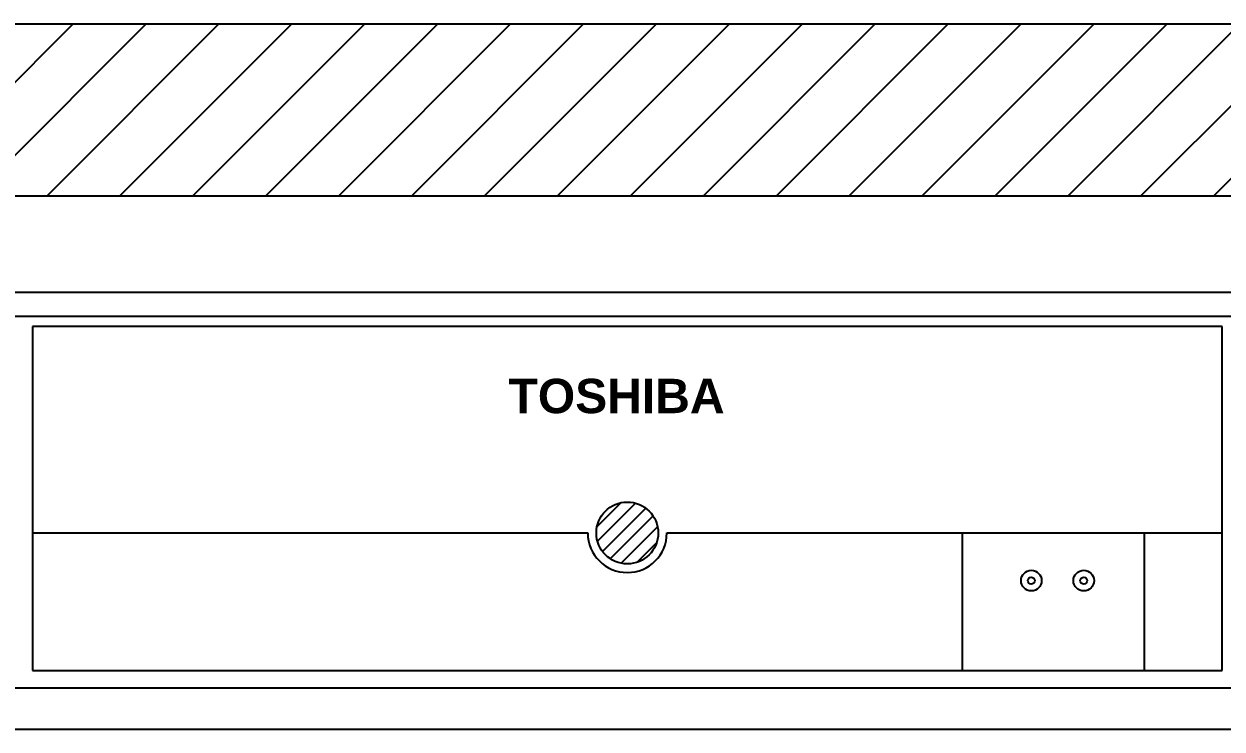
# Model space of a CAD drawing. Header units: inches. Extents: x 11.8 to 54.3, y 10.8 to 35.6.
# Drawn here: x 36.9487 to 37.2972, y 28.9983 to 29.2033 of the extents above; entities that cross this region are included whole.
import ezdxf
from ezdxf.enums import TextEntityAlignment as Align

# ---------------------------------------------------------------- set-up
doc = ezdxf.new("R2010")
doc.units = ezdxf.units.IN
doc.header["$MEASUREMENT"] = 0
doc.layers.add('02', color=2, linetype='Continuous')
doc.layers.add('1', color=1, linetype='Continuous')
doc.styles.add('HT2', font='swisseb.ttf')

msp = doc.modelspace()

# ---------------------------------------------------------------- linework, layer by layer
at = {"layer": '02'}
for p, q in [((36.74418, 29.20334), (37.50418, 29.20334)), ((36.91297, 29.15334), (36.96297, 29.20334)), ((36.93418, 29.15334), (36.98418, 29.20334)), ((36.95539, 29.15334), (37.00539, 29.20334)), ((36.97661, 29.15334), (37.02661, 29.20334)), ((36.99782, 29.15334), (37.04782, 29.20334)), ((37.01903, 29.15334), (37.06903, 29.20334)), ((37.04025, 29.15334), (37.09025, 29.20334)), ((37.06146, 29.15334), (37.11146, 29.20334)), ((37.08267, 29.15334), (37.13267, 29.20334)), ((37.10389, 29.15334), (37.15389, 29.20334)), ((37.1251, 29.15334), (37.1751, 29.20334)), ((37.14631, 29.15334), (37.19631, 29.20334)), ((37.16753, 29.15334), (37.21753, 29.20334)), ((37.18874, 29.15334), (37.23874, 29.20334)), ((37.20995, 29.15334), (37.25995, 29.20334)), ((37.23117, 29.15334), (37.28117, 29.20334)), ((37.25238, 29.15334), (37.30238, 29.20334)), ((37.27359, 29.15334), (37.32359, 29.20334)), ((37.29481, 29.15334), (37.34481, 29.20334)), ((36.74318, 29.15334), (37.50518, 29.15334)), ((36.71318, 29.12534), (37.53518, 29.12534)), ((36.70818, 29.11834), (37.54018, 29.11834)), ((37.29718, 29.11534), (36.95118, 29.11534)), ((36.95118, 29.11534), (36.95118, 29.01534)), ((37.29718, 29.01534), (37.29718, 29.11534)), ((37.11537, 29.05721), (37.1223, 29.06414)), ((37.11551, 29.05292), (37.12659, 29.06401)), ((37.11696, 29.04996), (37.12955, 29.06255)), ((37.11924, 29.04781), (37.1317, 29.06028)), ((36.95118, 29.05534), (37.11268, 29.05534)), ((37.12236, 29.04652), (37.13299, 29.05715)), ((37.13568, 29.05534), (37.29718, 29.05534)), ((37.22155, 29.05534), (37.22155, 29.01534)), ((37.27453, 29.05534), (37.27453, 29.01534)), ((37.12708, 29.04682), (37.13269, 29.05243)), ((36.95118, 29.01534), (37.29718, 29.01534)), ((36.73618, 29.01034), (37.51218, 29.01034)), ((36.73118, 28.99834), (37.51718, 28.99834))]:
    msp.add_line(p, q, dxfattribs=at)
for centre, radius in [((37.12418, 29.05534), 0.009), ((37.2417, 29.04148), 0.003), ((37.25695, 29.04148), 0.003), ((37.2417, 29.04148), 0.001), ((37.25695, 29.04148), 0.001)]:
    msp.add_circle(centre, radius, dxfattribs=at)
msp.add_arc((37.12418, 29.05534), 0.0115, 180, 0, dxfattribs=at)
at = {"layer": '1'}
msp.add_line((33.61524, 28.99834), (53.94144, 28.99834), dxfattribs=at)

# ---------------------------------------------------------------- texts
at = {"layer": '02', "style": 'HT2'}
msp.add_text('TOSHIBA', height=0.01, dxfattribs=at).set_placement((37.12105, 29.09017), align=Align.CENTER)

doc.saveas('drawing.dxf')
